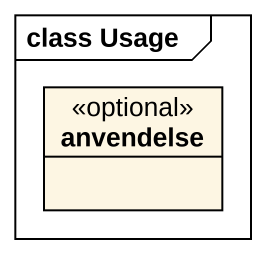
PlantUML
@startuml
mainframe class Usage
hide circle
hide empty members
class anvendelse <<optional>>
@enduml
